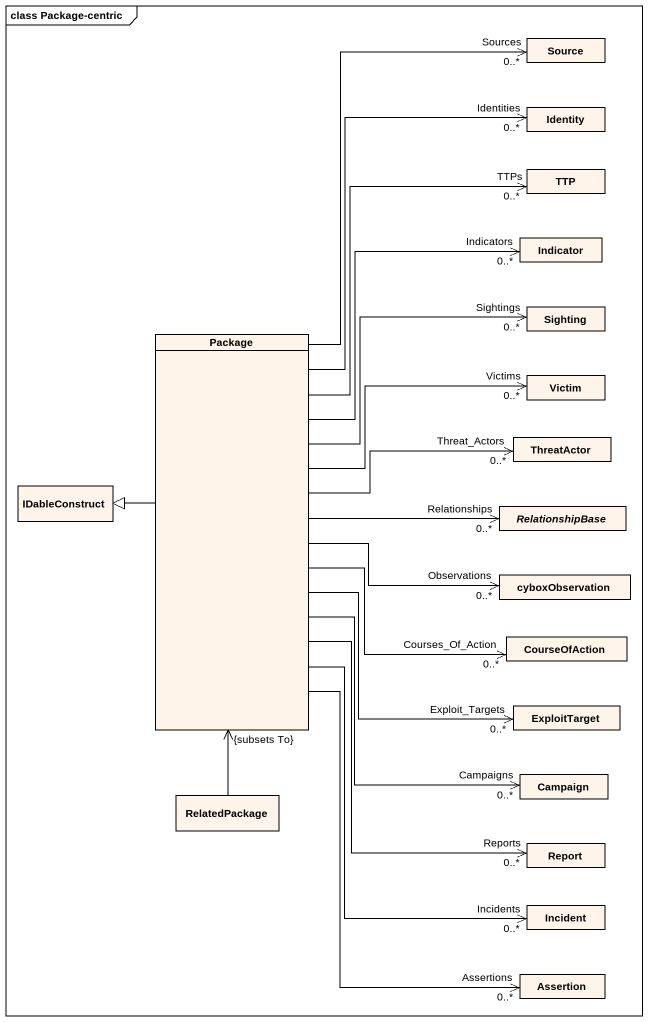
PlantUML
@startuml
mainframe class Package-centric
hide circle
hide empty members
class Source #FFF4EA
class Identity #FFF4EA
class TTP #FFF4EA
class Indicator #FFF4EA
class Sighting #FFF4EA
class "Package" as Package_ #FFF4EA
class Victim #FFF4EA
class ThreatActor #FFF4EA
class IDableConstruct #FFF4EA
abstract class RelationshipBase #FFF4EA
class cyboxObservation #FFF4EA
class CourseOfAction #FFF4EA
class ExploitTarget #FFF4EA
class RelatedPackage #FFF4EA
class Campaign #FFF4EA
class Report #FFF4EA
class Incident #FFF4EA
class Assertion #FFF4EA
Source "Sources\n0..*" <-- Package_
Identity "Identities\n0..*" <-- Package_
TTP "TTPs\n0..*" <-- Package_
Indicator "Indicators\n0..*" <-- Package_
Sighting "Sightings\n0..*" <-- Package_
Package_ -left-|> IDableConstruct
Victim "Victims\n0..*" <-left- Package_
ThreatActor "Threat_Actors\n0..*" <-left- Package_
RelationshipBase "Relationships\n0..*" <-left- Package_
cyboxObservation "Observations\n0..*" <-left- Package_
CourseOfAction "Courses_Of_Action\n0..*" <-left- Package_
ExploitTarget "Exploit_Targets\n0..*" <-left- Package_
RelatedPackage -up-> "{subsets To}" Package_
Campaign "Campaigns\n0..*" <-up- Package_
Report "Reports\n0..*" <-up- Package_
Incident "Incidents\n0..*" <-up- Package_
Assertion "Assertions\n0..*" <-up- Package_
@enduml
